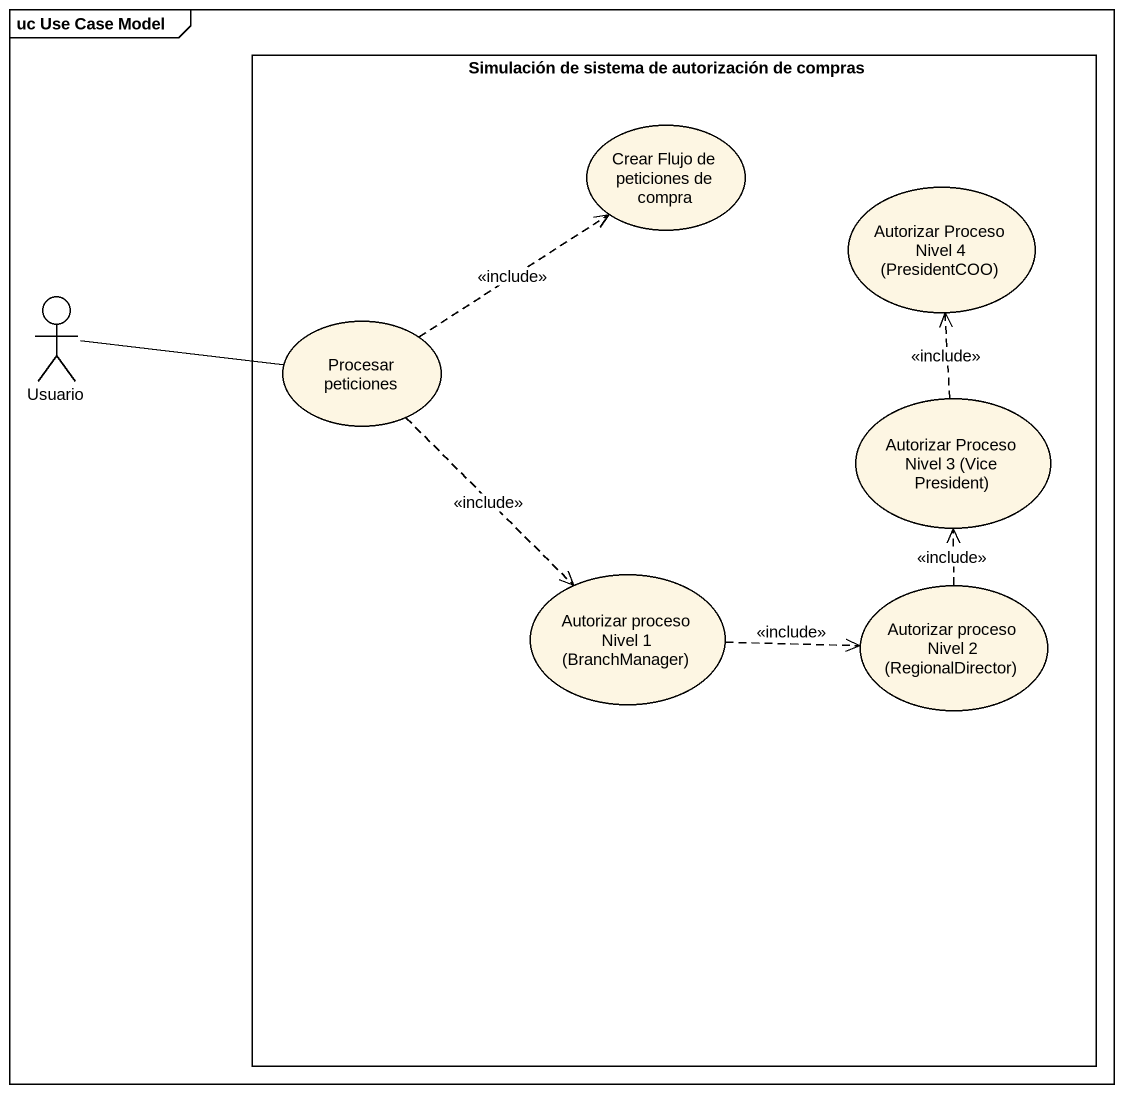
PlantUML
@startuml
mainframe uc Use Case Model
rectangle "Simulación de sistema de autorización de compras" as Simulación_de_sistema_de {
  usecase "Crear Flujo de peticiones de compra" as Crear_Flujo_de_peticiones
  usecase "Autorizar Proceso Nivel 4 (PresidentCOO)" as Autorizar_Proceso_Nivel_4
  usecase "Procesar peticiones" as Procesar_peticiones
  usecase "Autorizar Proceso Nivel 3 (Vice President)" as Autorizar_Proceso_Nivel_3
  usecase "Autorizar proceso Nivel 1 (BranchManager)" as Autorizar_proceso_Nivel_1
  usecase "Autorizar proceso Nivel 2 (RegionalDirector)" as Autorizar_proceso_Nivel_2
}
actor Usuario
Usuario -right- Procesar_peticiones
Procesar_peticiones .up.> Crear_Flujo_de_peticiones : <<include>>
Procesar_peticiones ..> Autorizar_proceso_Nivel_1 : <<include>>
Autorizar_Proceso_Nivel_3 .up.> Autorizar_Proceso_Nivel_4 : <<include>>
Autorizar_proceso_Nivel_1 .right.> Autorizar_proceso_Nivel_2 : <<include>>
Autorizar_proceso_Nivel_2 .up.> Autorizar_Proceso_Nivel_3 : <<include>>
@enduml
